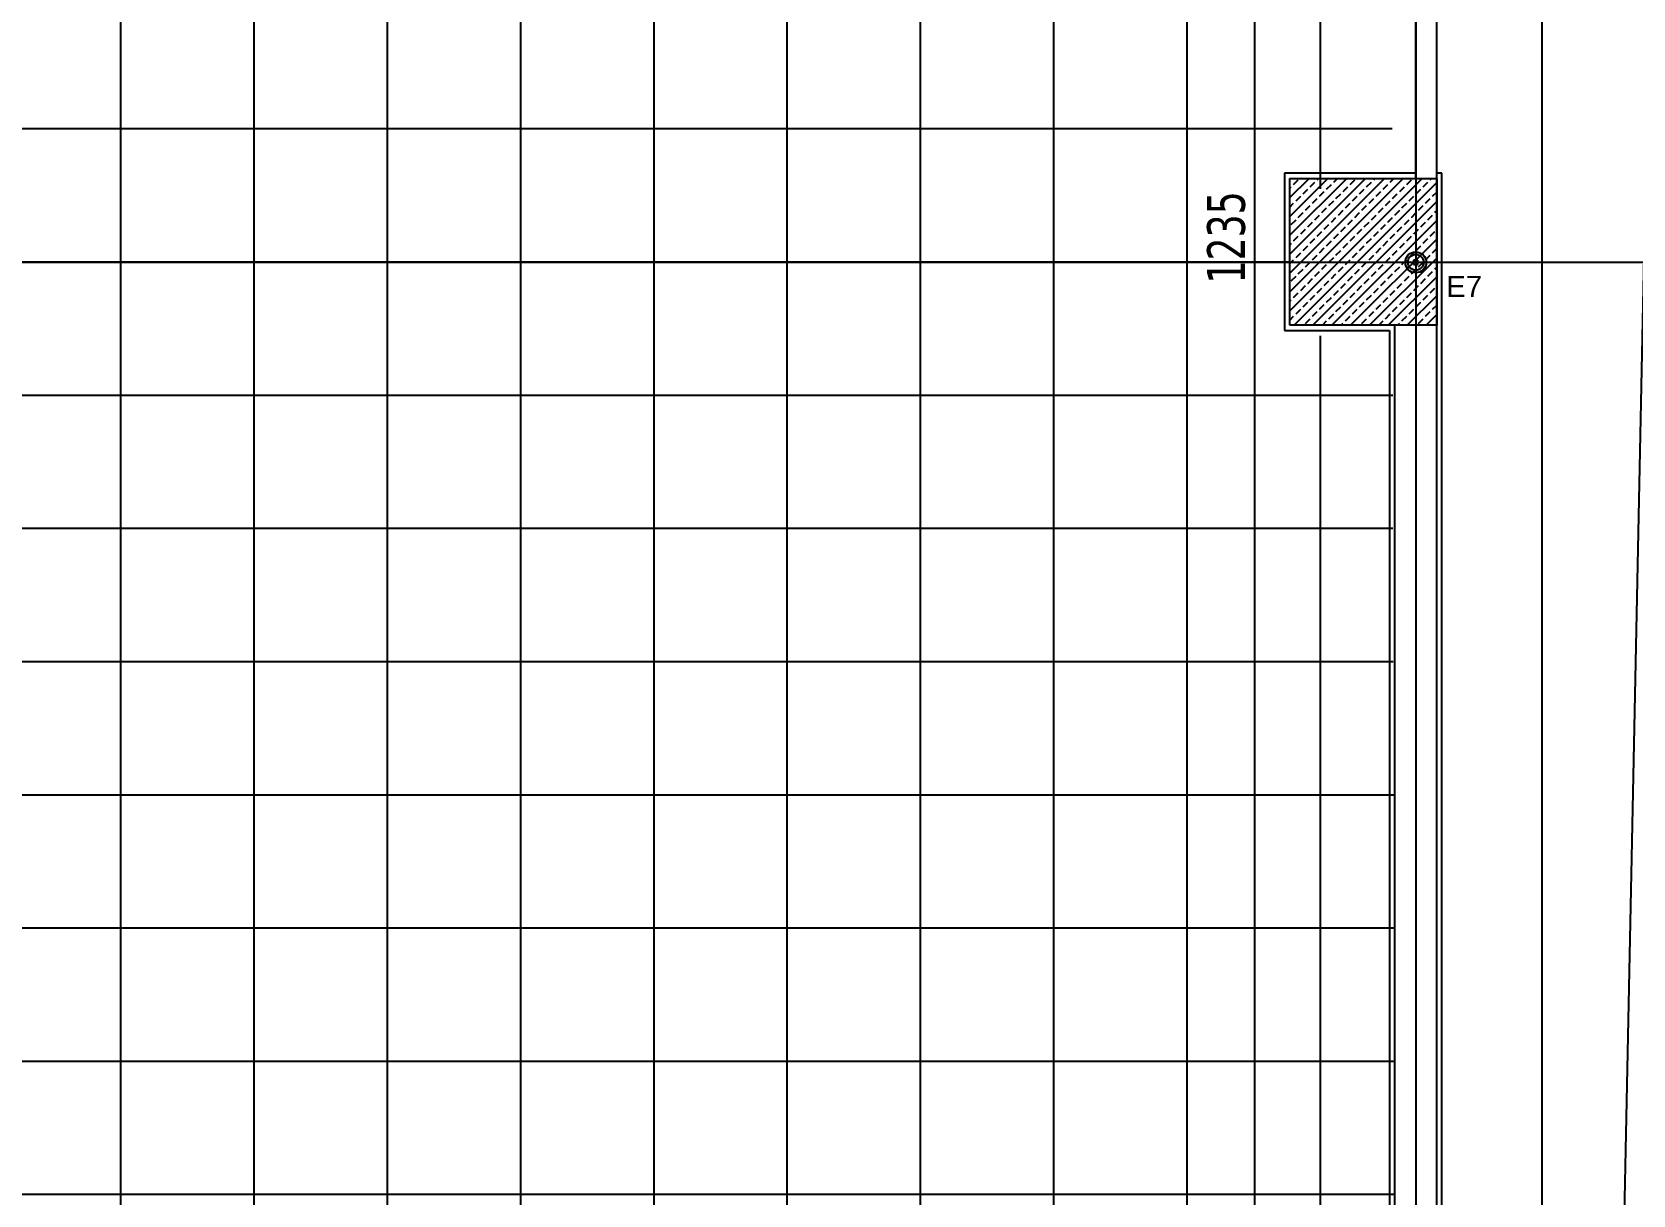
# Model space of a CAD drawing. Header units: millimetres. Extents: x 43168.9 to 43194.6, y -25545.1 to -25543.4.
# Drawn here: x 43172.054 to 43172.2066, y -25544.4328 to -25544.322 of the extents above; entities that cross this region are included whole.
import ezdxf

# ---------------------------------------------------------------- set-up
doc = ezdxf.new("R2010")
doc.units = ezdxf.units.MM
doc.header["$LTSCALE"] = 200
for name, pattern in [('DASHDOT', [1, 0.5, -0.25, 0, -0.25]), ('DASHDOT2', [0.5, 0.25, -0.125, 0, -0.125]), ('DOT2', [0.125, 0, -0.125])]:
    doc.linetypes.add(name, pattern=pattern)
for name, color, linetype in [('aks_sgh', 5, 'DASHDOT2'), ('cam_sgh', 1, 'Continuous'), ('duv_sgh', 4, 'Continuous'), ('izd.tas.ust_sgh', 213, 'DOT2'), ('kolon-b.a_sgh', 6, 'Continuous'), ('olcuic_sgh', 183, 'Continuous'), ('siva_sgh', 145, 'Continuous'), ('tarama-betonarme_sgh', 223, 'Continuous'), ('tarama-zemin_sgh', 197, 'Continuous'), ('yapi-yaklasma_sgh', 41, 'DASHDOT')]:
    doc.layers.add(name, color=color, linetype=linetype)
doc.styles.add('1-200', font='arial.ttf', dxfattribs={"height": 60})
doc.styles.add('dim', font='VERDANA.TTF', dxfattribs={"width": 0.7})

msp = doc.modelspace()

# ---------------------------------------------------------------- hatches: boundary and pattern name
h = msp.add_hatch(color=256)
edge = h.paths.add_edge_path()
edge.add_arc((43172.18588, -25544.34392), 0.001, 0, 360)
edge = h.paths.add_edge_path(flags=16)
edge.add_arc((43172.18588, -25544.34392), 0.00075, 0, 360)

# ---------------------------------------------------------------- linework, layer by layer
at = {"color": 0, "linetype": 'ByBlock', "lineweight": -2}
for p, q in [((43172.18608, -25544.34372), (43172.18568, -25544.34372)), ((43172.18568, -25544.34372), (43172.18568, -25544.34412)), ((43172.18568, -25544.34412), (43172.18608, -25544.34412)), ((43172.18595, -25544.34385), (43172.18581, -25544.34399)), ((43172.18595, -25544.34399), (43172.18581, -25544.34385)), ((43172.18608, -25544.34412), (43172.18608, -25544.34372))]:
    msp.add_line(p, q, dxfattribs=at)
at = {"color": 0, "linetype": 'Continuous', "lineweight": -2}
for radius in [0.001, 0.00075]:
    msp.add_circle((43172.18588, -25544.34392), radius, dxfattribs=at)
at = {"layer": 'aks_sgh'}
for p, q in [((43172.18588, -25543.74092), (43172.18588, -25544.60992)), ((43172.19788, -25543.74092), (43172.19788, -25544.60992)), ((43172.26688, -25544.34392), (43171.46488, -25544.34392))]:
    msp.add_line(p, q, dxfattribs=at)
at = {"layer": 'cam_sgh'}
for p, q in [((43172.18588, -25544.33592), (43172.18588, -25544.22992)), ((43172.18788, -25544.33592), (43172.18788, -25544.22992))]:
    msp.add_line(p, q, dxfattribs=at)
at = {"layer": 'duv_sgh'}
for p, q in [((43172.18388, -25544.46492), (43172.18388, -25544.34992)), ((43172.18788, -25544.46492), (43172.18788, -25544.34992))]:
    msp.add_line(p, q, dxfattribs=at)
at = {"layer": 'izd.tas.ust_sgh'}
msp.add_line((43172.19988, -25543.86693), (43172.19988, -25544.46492), dxfattribs=at)
at = {"layer": 'kolon-b.a_sgh'}
for p, q in [((43172.17388, -25544.33592), (43172.18788, -25544.33592)), ((43172.17388, -25544.34992), (43172.17388, -25544.33592)), ((43172.18788, -25544.33592), (43172.18788, -25544.34992)), ((43172.18788, -25544.34992), (43172.17388, -25544.34992))]:
    msp.add_line(p, q, dxfattribs=at)
at = {"layer": 'olcuic_sgh'}
msp.add_line((43172.17051, -25544.21767), (43172.17051, -25544.46517), dxfattribs=at)
at = {"layer": 'siva_sgh'}
for p, q in [((43172.18588, -25544.33542), (43172.17338, -25544.33542)), ((43172.17338, -25544.33542), (43172.17338, -25544.35042)), ((43172.18838, -25544.33542), (43172.18788, -25544.33542)), ((43172.18788, -25544.46442), (43172.18788, -25544.33542)), ((43172.18838, -25544.46442), (43172.18838, -25544.33542)), ((43172.17338, -25544.35042), (43172.18338, -25544.35042)), ((43172.18338, -25544.35042), (43172.18338, -25544.46442))]:
    msp.add_line(p, q, dxfattribs=at)
at = {"layer": 'tarama-betonarme_sgh'}
for p, q in [((43172.17388, -25544.33596), (43172.17392, -25544.33592)), ((43172.17388, -25544.33775), (43172.17571, -25544.33592)), ((43172.17388, -25544.33955), (43172.17751, -25544.33592)), ((43172.17388, -25544.34134), (43172.1793, -25544.33592)), ((43172.17388, -25544.34314), (43172.1811, -25544.33592)), ((43172.17388, -25544.34494), (43172.1829, -25544.33592)), ((43172.17388, -25544.34673), (43172.18469, -25544.33592)), ((43172.17388, -25544.34853), (43172.18649, -25544.33592)), ((43172.17388, -25544.33685), (43172.17402, -25544.33671)), ((43172.17424, -25544.33649), (43172.17469, -25544.33604)), ((43172.17428, -25544.34992), (43172.18788, -25544.33632)), ((43172.17582, -25544.33671), (43172.17626, -25544.33627)), ((43172.17649, -25544.33604), (43172.17661, -25544.33592)), ((43172.17739, -25544.33694), (43172.17784, -25544.33649)), ((43172.17806, -25544.33627), (43172.17841, -25544.33592)), ((43172.17896, -25544.33716), (43172.17941, -25544.33671)), ((43172.17963, -25544.33649), (43172.18008, -25544.33604)), ((43172.1812, -25544.33671), (43172.18165, -25544.33627)), ((43172.18188, -25544.33604), (43172.182, -25544.33592)), ((43172.18277, -25544.33694), (43172.18322, -25544.33649)), ((43172.18345, -25544.33627), (43172.18379, -25544.33592)), ((43172.18435, -25544.33716), (43172.1848, -25544.33671)), ((43172.18502, -25544.33649), (43172.18547, -25544.33604)), ((43172.18659, -25544.33671), (43172.18704, -25544.33627)), ((43172.18726, -25544.33604), (43172.18739, -25544.33592)), ((43172.17388, -25544.33865), (43172.17424, -25544.33829)), ((43172.17447, -25544.33806), (43172.17492, -25544.33761)), ((43172.17514, -25544.33739), (43172.17559, -25544.33694)), ((43172.17604, -25544.33829), (43172.17649, -25544.33784)), ((43172.17608, -25544.34992), (43172.18788, -25544.33812)), ((43172.17671, -25544.33761), (43172.17716, -25544.33716)), ((43172.17761, -25544.33851), (43172.17806, -25544.33806)), ((43172.17828, -25544.33784), (43172.17873, -25544.33739)), ((43172.17918, -25544.33873), (43172.17963, -25544.33829)), ((43172.17986, -25544.33806), (43172.18031, -25544.33761)), ((43172.18053, -25544.33739), (43172.18098, -25544.33694)), ((43172.18143, -25544.33829), (43172.18188, -25544.33784)), ((43172.1821, -25544.33761), (43172.18255, -25544.33716)), ((43172.183, -25544.33851), (43172.18345, -25544.33806)), ((43172.18367, -25544.33784), (43172.18412, -25544.33739)), ((43172.18457, -25544.33873), (43172.18502, -25544.33829)), ((43172.18524, -25544.33806), (43172.18569, -25544.33761)), ((43172.18592, -25544.33739), (43172.18637, -25544.33694)), ((43172.18682, -25544.33829), (43172.18726, -25544.33784)), ((43172.18749, -25544.33761), (43172.18788, -25544.33722)), ((43172.17402, -25544.34031), (43172.17447, -25544.33986)), ((43172.17469, -25544.33963), (43172.17514, -25544.33918)), ((43172.17537, -25544.33896), (43172.17582, -25544.33851)), ((43172.17626, -25544.33986), (43172.17671, -25544.33941)), ((43172.17694, -25544.33918), (43172.17739, -25544.33873)), ((43172.17784, -25544.34008), (43172.17828, -25544.33963)), ((43172.17788, -25544.34992), (43172.18788, -25544.33992)), ((43172.17851, -25544.33941), (43172.17896, -25544.33896)), ((43172.17941, -25544.34031), (43172.17986, -25544.33986)), ((43172.18008, -25544.33963), (43172.18053, -25544.33918)), ((43172.18075, -25544.33896), (43172.1812, -25544.33851)), ((43172.18165, -25544.33986), (43172.1821, -25544.33941)), ((43172.18233, -25544.33918), (43172.18277, -25544.33873)), ((43172.18322, -25544.34008), (43172.18367, -25544.33963)), ((43172.1839, -25544.33941), (43172.18435, -25544.33896)), ((43172.1848, -25544.34031), (43172.18524, -25544.33986)), ((43172.18547, -25544.33963), (43172.18592, -25544.33918)), ((43172.18614, -25544.33896), (43172.18659, -25544.33851)), ((43172.18704, -25544.33986), (43172.18749, -25544.33941)), ((43172.18771, -25544.33918), (43172.18788, -25544.33902)), ((43172.17424, -25544.34188), (43172.17469, -25544.34143)), ((43172.17492, -25544.3412), (43172.17537, -25544.34076)), ((43172.17559, -25544.34053), (43172.17604, -25544.34008)), ((43172.17649, -25544.34143), (43172.17694, -25544.34098)), ((43172.17716, -25544.34076), (43172.17761, -25544.34031)), ((43172.17806, -25544.34165), (43172.17851, -25544.3412)), ((43172.17873, -25544.34098), (43172.17918, -25544.34053)), ((43172.17963, -25544.34188), (43172.18008, -25544.34143)), ((43172.18031, -25544.3412), (43172.18075, -25544.34076)), ((43172.18098, -25544.34053), (43172.18143, -25544.34008)), ((43172.18188, -25544.34143), (43172.18233, -25544.34098)), ((43172.18255, -25544.34076), (43172.183, -25544.34031)), ((43172.18345, -25544.34165), (43172.1839, -25544.3412)), ((43172.18412, -25544.34098), (43172.18457, -25544.34053)), ((43172.18502, -25544.34188), (43172.18547, -25544.34143)), ((43172.18569, -25544.3412), (43172.18614, -25544.34076)), ((43172.18637, -25544.34053), (43172.18682, -25544.34008)), ((43172.18726, -25544.34143), (43172.18771, -25544.34098)), ((43172.17388, -25544.34224), (43172.17402, -25544.3421)), ((43172.17447, -25544.34345), (43172.17492, -25544.343)), ((43172.17514, -25544.34278), (43172.17559, -25544.34233)), ((43172.17582, -25544.3421), (43172.17626, -25544.34165)), ((43172.17671, -25544.343), (43172.17716, -25544.34255)), ((43172.17739, -25544.34233), (43172.17784, -25544.34188)), ((43172.17828, -25544.34322), (43172.17873, -25544.34278)), ((43172.17896, -25544.34255), (43172.17941, -25544.3421)), ((43172.17967, -25544.34992), (43172.18788, -25544.34171)), ((43172.17986, -25544.34345), (43172.18031, -25544.343)), ((43172.18053, -25544.34278), (43172.18098, -25544.34233)), ((43172.1812, -25544.3421), (43172.18165, -25544.34165)), ((43172.1821, -25544.343), (43172.18255, -25544.34255)), ((43172.18277, -25544.34233), (43172.18322, -25544.34188)), ((43172.18367, -25544.34322), (43172.18412, -25544.34278)), ((43172.18435, -25544.34255), (43172.1848, -25544.3421)), ((43172.18524, -25544.34345), (43172.18569, -25544.343)), ((43172.18592, -25544.34278), (43172.18637, -25544.34233)), ((43172.18659, -25544.3421), (43172.18704, -25544.34165)), ((43172.18749, -25544.343), (43172.18788, -25544.34261)), ((43172.17388, -25544.34404), (43172.17424, -25544.34367)), ((43172.17537, -25544.34435), (43172.17582, -25544.3439)), ((43172.17604, -25544.34367), (43172.17649, -25544.34322)), ((43172.17694, -25544.34457), (43172.17739, -25544.34412)), ((43172.17761, -25544.3439), (43172.17806, -25544.34345)), ((43172.17851, -25544.3448), (43172.17896, -25544.34435)), ((43172.17918, -25544.34412), (43172.17963, -25544.34367)), ((43172.18075, -25544.34435), (43172.1812, -25544.3439)), ((43172.18143, -25544.34367), (43172.18188, -25544.34322)), ((43172.18147, -25544.34992), (43172.18788, -25544.34351)), ((43172.18233, -25544.34457), (43172.18277, -25544.34412)), ((43172.183, -25544.3439), (43172.18345, -25544.34345)), ((43172.1839, -25544.3448), (43172.18435, -25544.34435)), ((43172.18457, -25544.34412), (43172.18502, -25544.34367)), ((43172.18614, -25544.34435), (43172.18659, -25544.3439)), ((43172.18682, -25544.34367), (43172.18726, -25544.34322)), ((43172.18771, -25544.34457), (43172.18788, -25544.34441)), ((43172.17402, -25544.34569), (43172.17447, -25544.34525)), ((43172.17469, -25544.34502), (43172.17514, -25544.34457)), ((43172.17559, -25544.34592), (43172.17604, -25544.34547)), ((43172.17626, -25544.34525), (43172.17671, -25544.3448)), ((43172.17716, -25544.34614), (43172.17761, -25544.34569)), ((43172.17784, -25544.34547), (43172.17828, -25544.34502)), ((43172.17873, -25544.34637), (43172.17918, -25544.34592)), ((43172.17941, -25544.34569), (43172.17986, -25544.34525)), ((43172.18008, -25544.34502), (43172.18053, -25544.34457)), ((43172.18098, -25544.34592), (43172.18143, -25544.34547)), ((43172.18165, -25544.34525), (43172.1821, -25544.3448)), ((43172.18255, -25544.34614), (43172.183, -25544.34569)), ((43172.18322, -25544.34547), (43172.18367, -25544.34502)), ((43172.18326, -25544.34992), (43172.18788, -25544.3453)), ((43172.18412, -25544.34637), (43172.18457, -25544.34592)), ((43172.1848, -25544.34569), (43172.18524, -25544.34525)), ((43172.18547, -25544.34502), (43172.18592, -25544.34457)), ((43172.18637, -25544.34592), (43172.18682, -25544.34547)), ((43172.18704, -25544.34525), (43172.18749, -25544.3448)), ((43172.17388, -25544.34763), (43172.17402, -25544.34749)), ((43172.17424, -25544.34727), (43172.17469, -25544.34682)), ((43172.17492, -25544.34659), (43172.17537, -25544.34614)), ((43172.17582, -25544.34749), (43172.17626, -25544.34704)), ((43172.17649, -25544.34682), (43172.17694, -25544.34637)), ((43172.17739, -25544.34772), (43172.17784, -25544.34727)), ((43172.17806, -25544.34704), (43172.17851, -25544.34659)), ((43172.17896, -25544.34794), (43172.17941, -25544.34749)), ((43172.17963, -25544.34727), (43172.18008, -25544.34682)), ((43172.18031, -25544.34659), (43172.18075, -25544.34614)), ((43172.1812, -25544.34749), (43172.18165, -25544.34704)), ((43172.18188, -25544.34682), (43172.18233, -25544.34637)), ((43172.18277, -25544.34772), (43172.18322, -25544.34727)), ((43172.18345, -25544.34704), (43172.1839, -25544.34659)), ((43172.18435, -25544.34794), (43172.1848, -25544.34749)), ((43172.18502, -25544.34727), (43172.18547, -25544.34682)), ((43172.18506, -25544.34992), (43172.18788, -25544.3471)), ((43172.18569, -25544.34659), (43172.18614, -25544.34614)), ((43172.18659, -25544.34749), (43172.18704, -25544.34704)), ((43172.18726, -25544.34682), (43172.18771, -25544.34637)), ((43172.17388, -25544.34943), (43172.17424, -25544.34906)), ((43172.17447, -25544.34884), (43172.17492, -25544.34839)), ((43172.17514, -25544.34816), (43172.17559, -25544.34772)), ((43172.17604, -25544.34906), (43172.17649, -25544.34861)), ((43172.17671, -25544.34839), (43172.17716, -25544.34794)), ((43172.17761, -25544.34929), (43172.17806, -25544.34884)), ((43172.17828, -25544.34861), (43172.17873, -25544.34816)), ((43172.17918, -25544.34951), (43172.17963, -25544.34906)), ((43172.17986, -25544.34884), (43172.18031, -25544.34839)), ((43172.18053, -25544.34816), (43172.18098, -25544.34772)), ((43172.18143, -25544.34906), (43172.18188, -25544.34861)), ((43172.1821, -25544.34839), (43172.18255, -25544.34794)), ((43172.183, -25544.34929), (43172.18345, -25544.34884)), ((43172.18367, -25544.34861), (43172.18412, -25544.34816)), ((43172.18457, -25544.34951), (43172.18502, -25544.34906)), ((43172.18524, -25544.34884), (43172.18569, -25544.34839)), ((43172.18592, -25544.34816), (43172.18637, -25544.34772)), ((43172.18682, -25544.34906), (43172.18726, -25544.34861)), ((43172.18686, -25544.34992), (43172.18788, -25544.3489)), ((43172.18749, -25544.34839), (43172.18788, -25544.348)), ((43172.17537, -25544.34974), (43172.17582, -25544.34929)), ((43172.17698, -25544.34992), (43172.17739, -25544.34951)), ((43172.17877, -25544.34992), (43172.17896, -25544.34974)), ((43172.18075, -25544.34974), (43172.1812, -25544.34929)), ((43172.18237, -25544.34992), (43172.18277, -25544.34951)), ((43172.18416, -25544.34992), (43172.18435, -25544.34974)), ((43172.18614, -25544.34974), (43172.18659, -25544.34929)), ((43172.18775, -25544.34992), (43172.18788, -25544.3498))]:
    msp.add_line(p, q, dxfattribs=at)
at = {"layer": 'tarama-zemin_sgh'}
for p, q in [((43172.0625, -25544.46492), (43172.0625, -25543.83992)), ((43172.0752, -25544.46492), (43172.0752, -25543.83992)), ((43172.0879, -25544.46492), (43172.0879, -25543.83992)), ((43172.1006, -25544.46492), (43172.1006, -25543.83992)), ((43172.1133, -25544.46492), (43172.1133, -25544.21892)), ((43172.126, -25544.46492), (43172.126, -25544.21892)), ((43172.1387, -25544.46492), (43172.1387, -25544.21892)), ((43172.1514, -25544.46492), (43172.1514, -25544.21892)), ((43172.1641, -25544.46492), (43172.1641, -25544.21892)), ((43172.1768, -25544.33692), (43172.1768, -25544.21792)), ((43172.18364, -25544.3312), (43171.82588, -25544.3312)), ((43172.17388, -25544.3439), (43171.82588, -25544.3439)), ((43172.1768, -25544.46492), (43172.1768, -25544.35092)), ((43172.18369, -25544.3566), (43171.82588, -25544.3566)), ((43172.18371, -25544.3693), (43171.82588, -25544.3693)), ((43172.18373, -25544.382), (43171.82588, -25544.382)), ((43172.18376, -25544.3947), (43171.82588, -25544.3947)), ((43172.18378, -25544.4074), (43171.82588, -25544.4074)), ((43172.1838, -25544.4201), (43171.82588, -25544.4201)), ((43172.18382, -25544.4328), (43171.82588, -25544.4328))]:
    msp.add_line(p, q, dxfattribs=at)
at = {"layer": 'yapi-yaklasma_sgh'}
msp.add_line((43172.20858, -25544.29613), (43172.20013, -25544.71005), dxfattribs=at)
msp.add_line((43172.20858, -25544.29613), (43172.20013, -25544.71005), dxfattribs=at)

# ---------------------------------------------------------------- texts
at = {"layer": 'aks_sgh', "style": '1-200'}
msp.add_text('E7', height=0.002, rotation=0, dxfattribs=at).set_placement((43172.18878, -25544.34721))
at = {"layer": 'olcuic_sgh', "color": 2, "style": 'dim', "width": 0.7}
msp.add_text('1235', height=0.0036, rotation=90, dxfattribs=at).set_placement((43172.1696, -25544.34594))

doc.saveas('drawing.dxf')
